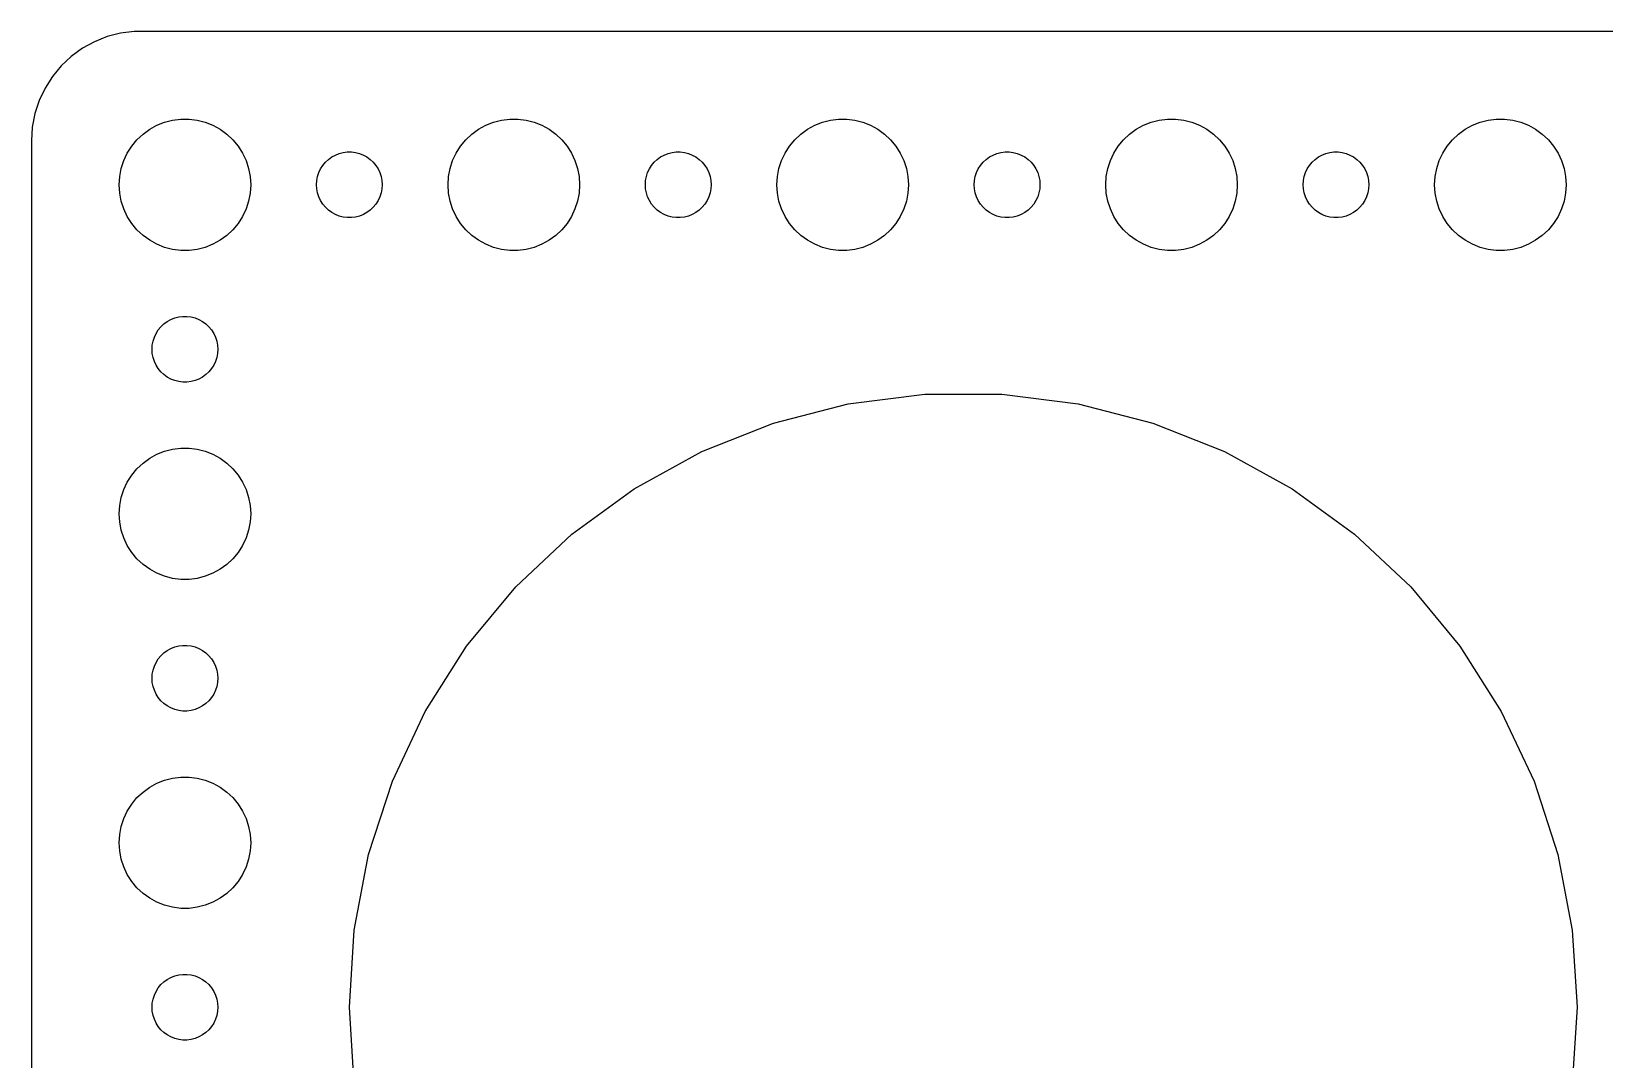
# Model space of a CAD drawing. Header units: metres. Extents: x -164 to 164, y -44 to 44.
# Drawn here: x -164.5 to -92.8, y -2.4 to 44.5 of the extents above; entities that cross this region are included whole.
import ezdxf

# ---------------------------------------------------------------- set-up
doc = ezdxf.new("R2010")
doc.units = ezdxf.units.M

msp = doc.modelspace()

# ---------------------------------------------------------------- linework, layer by layer
for p, q in [((-159.814, 44.4901), (-160.437, 44.4114)), ((159.814, 44.4901), (-159.814, 44.4901)), ((-161.629, 44.0241), (-162.179, 43.7216)), ((-161.045, 44.2553), (-161.629, 44.0241)), ((-160.437, 44.4114), (-161.045, 44.2553)), ((-162.687, 43.3526), (-163.145, 42.9227)), ((-162.179, 43.7216), (-162.687, 43.3526)), ((-163.545, 42.4389), (-163.882, 41.9088)), ((-163.145, 42.9227), (-163.545, 42.4389)), ((-163.882, 41.9088), (-164.149, 41.3406)), ((-164.149, 41.3406), (-164.343, 40.7434)), ((-164.343, 40.7434), (-164.461, 40.1267)), ((-159.107, 40.033), (-158.777, 40.2145)), ((-158.777, 40.2145), (-158.427, 40.3532)), ((-158.427, 40.3532), (-158.062, 40.4469)), ((-158.062, 40.4469), (-157.688, 40.4941)), ((-157.688, 40.4941), (-157.312, 40.4941)), ((-157.312, 40.4941), (-156.938, 40.4469)), ((-156.938, 40.4469), (-156.573, 40.3532)), ((-156.573, 40.3532), (-156.223, 40.2145)), ((-156.223, 40.2145), (-155.893, 40.033)), ((-144.107, 40.033), (-143.777, 40.2145)), ((-143.777, 40.2145), (-143.427, 40.3532)), ((-143.427, 40.3532), (-143.062, 40.4469)), ((-143.062, 40.4469), (-142.688, 40.4941)), ((-142.688, 40.4941), (-142.312, 40.4941)), ((-142.312, 40.4941), (-141.938, 40.4469)), ((-141.938, 40.4469), (-141.573, 40.3532)), ((-141.573, 40.3532), (-141.223, 40.2145)), ((-141.223, 40.2145), (-140.893, 40.033)), ((-129.107, 40.033), (-128.777, 40.2145)), ((-128.777, 40.2145), (-128.427, 40.3532)), ((-128.427, 40.3532), (-128.062, 40.4469)), ((-128.062, 40.4469), (-127.688, 40.4941)), ((-127.688, 40.4941), (-127.312, 40.4941)), ((-127.312, 40.4941), (-126.938, 40.4469)), ((-126.938, 40.4469), (-126.573, 40.3532)), ((-126.573, 40.3532), (-126.223, 40.2145)), ((-126.223, 40.2145), (-125.893, 40.033)), ((-114.107, 40.033), (-113.777, 40.2145)), ((-113.777, 40.2145), (-113.427, 40.3532)), ((-113.427, 40.3532), (-113.062, 40.4469)), ((-113.062, 40.4469), (-112.688, 40.4941)), ((-112.688, 40.4941), (-112.312, 40.4941)), ((-112.312, 40.4941), (-111.938, 40.4469)), ((-111.938, 40.4469), (-111.573, 40.3532)), ((-111.573, 40.3532), (-111.223, 40.2145)), ((-111.223, 40.2145), (-110.893, 40.033)), ((-99.1075, 40.033), (-98.7773, 40.2145)), ((-98.7773, 40.2145), (-98.427, 40.3532)), ((-98.427, 40.3532), (-98.0621, 40.4469)), ((-98.0621, 40.4469), (-97.6884, 40.4941)), ((-97.6884, 40.4941), (-97.3116, 40.4941)), ((-97.3116, 40.4941), (-96.9379, 40.4469)), ((-96.9379, 40.4469), (-96.573, 40.3532)), ((-96.573, 40.3532), (-96.2227, 40.2145)), ((-96.2227, 40.2145), (-95.8925, 40.033)), ((-164.461, 40.1267), (-164.5, 39.5)), ((-164.5, 39.5), (-164.5, -39.5)), ((-159.927, 39.2634), (-159.687, 39.5536)), ((-159.687, 39.5536), (-159.412, 39.8115)), ((-159.412, 39.8115), (-159.107, 40.033)), ((-155.893, 40.033), (-155.588, 39.8115)), ((-155.588, 39.8115), (-155.313, 39.5536)), ((-155.313, 39.5536), (-155.073, 39.2634)), ((-144.927, 39.2634), (-144.687, 39.5536)), ((-144.687, 39.5536), (-144.412, 39.8115)), ((-144.412, 39.8115), (-144.107, 40.033)), ((-140.893, 40.033), (-140.588, 39.8115)), ((-140.588, 39.8115), (-140.313, 39.5536)), ((-140.313, 39.5536), (-140.073, 39.2634)), ((-129.927, 39.2634), (-129.687, 39.5536)), ((-129.687, 39.5536), (-129.412, 39.8115)), ((-129.412, 39.8115), (-129.107, 40.033)), ((-125.893, 40.033), (-125.588, 39.8115)), ((-125.588, 39.8115), (-125.313, 39.5536)), ((-125.313, 39.5536), (-125.073, 39.2634)), ((-114.927, 39.2634), (-114.687, 39.5536)), ((-114.687, 39.5536), (-114.412, 39.8115)), ((-114.412, 39.8115), (-114.107, 40.033)), ((-110.893, 40.033), (-110.588, 39.8115)), ((-110.588, 39.8115), (-110.313, 39.5536)), ((-110.313, 39.5536), (-110.073, 39.2634)), ((-99.927, 39.2634), (-99.6869, 39.5536)), ((-99.6869, 39.5536), (-99.4123, 39.8115)), ((-99.4123, 39.8115), (-99.1075, 40.033)), ((-95.8925, 40.033), (-95.5877, 39.8115)), ((-95.5877, 39.8115), (-95.3131, 39.5536)), ((-95.3131, 39.5536), (-95.073, 39.2634)), ((-160.289, 38.6044), (-160.129, 38.9453)), ((-160.129, 38.9453), (-159.927, 39.2634)), ((-155.073, 39.2634), (-154.871, 38.9453)), ((-154.871, 38.9453), (-154.711, 38.6044)), ((-150.956, 38.6558), (-150.804, 38.7665)), ((-150.804, 38.7665), (-150.639, 38.8572)), ((-150.639, 38.8572), (-150.464, 38.9266)), ((-150.464, 38.9266), (-150.281, 38.9734)), ((-150.281, 38.9734), (-150.094, 38.997)), ((-150.094, 38.997), (-149.906, 38.997)), ((-149.906, 38.997), (-149.719, 38.9734)), ((-149.719, 38.9734), (-149.536, 38.9266)), ((-149.536, 38.9266), (-149.361, 38.8572)), ((-149.361, 38.8572), (-149.196, 38.7665)), ((-149.196, 38.7665), (-149.044, 38.6558)), ((-145.289, 38.6044), (-145.129, 38.9453)), ((-145.129, 38.9453), (-144.927, 39.2634)), ((-140.073, 39.2634), (-139.871, 38.9453)), ((-139.871, 38.9453), (-139.711, 38.6044)), ((-135.956, 38.6558), (-135.804, 38.7665)), ((-135.804, 38.7665), (-135.639, 38.8572)), ((-135.639, 38.8572), (-135.464, 38.9266)), ((-135.464, 38.9266), (-135.281, 38.9734)), ((-135.281, 38.9734), (-135.094, 38.997)), ((-135.094, 38.997), (-134.906, 38.997)), ((-134.906, 38.997), (-134.719, 38.9734)), ((-134.719, 38.9734), (-134.536, 38.9266)), ((-134.536, 38.9266), (-134.361, 38.8572)), ((-134.361, 38.8572), (-134.196, 38.7665)), ((-134.196, 38.7665), (-134.044, 38.6558)), ((-130.289, 38.6044), (-130.129, 38.9453)), ((-130.129, 38.9453), (-129.927, 39.2634)), ((-125.073, 39.2634), (-124.871, 38.9453)), ((-124.871, 38.9453), (-124.711, 38.6044)), ((-120.956, 38.6558), (-120.804, 38.7665)), ((-120.804, 38.7665), (-120.639, 38.8572)), ((-120.639, 38.8572), (-120.464, 38.9266)), ((-120.464, 38.9266), (-120.281, 38.9734)), ((-120.281, 38.9734), (-120.094, 38.997)), ((-120.094, 38.997), (-119.906, 38.997)), ((-119.906, 38.997), (-119.719, 38.9734)), ((-119.719, 38.9734), (-119.536, 38.9266)), ((-119.536, 38.9266), (-119.361, 38.8572)), ((-119.361, 38.8572), (-119.196, 38.7665)), ((-119.196, 38.7665), (-119.044, 38.6558)), ((-115.289, 38.6044), (-115.129, 38.9453)), ((-115.129, 38.9453), (-114.927, 39.2634)), ((-110.073, 39.2634), (-109.871, 38.9453)), ((-109.871, 38.9453), (-109.711, 38.6044)), ((-105.956, 38.6558), (-105.804, 38.7665)), ((-105.804, 38.7665), (-105.639, 38.8572)), ((-105.639, 38.8572), (-105.464, 38.9266)), ((-105.464, 38.9266), (-105.281, 38.9734)), ((-105.281, 38.9734), (-105.094, 38.997)), ((-105.094, 38.997), (-104.906, 38.997)), ((-104.906, 38.997), (-104.719, 38.9734)), ((-104.719, 38.9734), (-104.536, 38.9266)), ((-104.536, 38.9266), (-104.361, 38.8572)), ((-104.361, 38.8572), (-104.196, 38.7665)), ((-104.196, 38.7665), (-104.044, 38.6558)), ((-100.289, 38.6044), (-100.129, 38.9453)), ((-100.129, 38.9453), (-99.927, 39.2634)), ((-95.073, 39.2634), (-94.8711, 38.9453)), ((-94.8711, 38.9453), (-94.7107, 38.6044)), ((-160.476, 37.876), (-160.406, 38.2461)), ((-160.406, 38.2461), (-160.289, 38.6044)), ((-154.711, 38.6044), (-154.594, 38.2461)), ((-154.594, 38.2461), (-154.524, 37.876)), ((-151.453, 37.873), (-151.395, 38.0522)), ((-151.395, 38.0522), (-151.314, 38.2226)), ((-151.314, 38.2226), (-151.214, 38.3817)), ((-151.214, 38.3817), (-151.093, 38.5268)), ((-151.093, 38.5268), (-150.956, 38.6558)), ((-149.044, 38.6558), (-148.907, 38.5268)), ((-148.907, 38.5268), (-148.786, 38.3817)), ((-148.786, 38.3817), (-148.686, 38.2226)), ((-148.686, 38.2226), (-148.605, 38.0522)), ((-148.605, 38.0522), (-148.547, 37.873)), ((-145.476, 37.876), (-145.406, 38.2461)), ((-145.406, 38.2461), (-145.289, 38.6044)), ((-139.711, 38.6044), (-139.594, 38.2461)), ((-139.594, 38.2461), (-139.524, 37.876)), ((-136.453, 37.873), (-136.395, 38.0522)), ((-136.395, 38.0522), (-136.314, 38.2226)), ((-136.314, 38.2226), (-136.214, 38.3817)), ((-136.214, 38.3817), (-136.093, 38.5268)), ((-136.093, 38.5268), (-135.956, 38.6558)), ((-134.044, 38.6558), (-133.907, 38.5268)), ((-133.907, 38.5268), (-133.786, 38.3817)), ((-133.786, 38.3817), (-133.686, 38.2226)), ((-133.686, 38.2226), (-133.605, 38.0522)), ((-133.605, 38.0522), (-133.547, 37.873)), ((-130.476, 37.876), (-130.406, 38.2461)), ((-130.406, 38.2461), (-130.289, 38.6044)), ((-124.711, 38.6044), (-124.594, 38.2461)), ((-124.594, 38.2461), (-124.524, 37.876)), ((-121.453, 37.873), (-121.395, 38.0522)), ((-121.395, 38.0522), (-121.314, 38.2226)), ((-121.314, 38.2226), (-121.214, 38.3817)), ((-121.214, 38.3817), (-121.093, 38.5268)), ((-121.093, 38.5268), (-120.956, 38.6558)), ((-119.044, 38.6558), (-118.907, 38.5268)), ((-118.907, 38.5268), (-118.786, 38.3817)), ((-118.786, 38.3817), (-118.686, 38.2226)), ((-118.686, 38.2226), (-118.605, 38.0522)), ((-118.605, 38.0522), (-118.547, 37.873)), ((-115.476, 37.876), (-115.406, 38.2461)), ((-115.406, 38.2461), (-115.289, 38.6044)), ((-109.711, 38.6044), (-109.594, 38.2461)), ((-109.594, 38.2461), (-109.524, 37.876)), ((-106.453, 37.873), (-106.395, 38.0522)), ((-106.395, 38.0522), (-106.314, 38.2226)), ((-106.314, 38.2226), (-106.214, 38.3817)), ((-106.214, 38.3817), (-106.093, 38.5268)), ((-106.093, 38.5268), (-105.956, 38.6558)), ((-104.044, 38.6558), (-103.907, 38.5268)), ((-103.907, 38.5268), (-103.786, 38.3817)), ((-103.786, 38.3817), (-103.686, 38.2226)), ((-103.686, 38.2226), (-103.605, 38.0522)), ((-103.605, 38.0522), (-103.547, 37.873)), ((-100.476, 37.876), (-100.406, 38.2461)), ((-100.406, 38.2461), (-100.289, 38.6044)), ((-94.7107, 38.6044), (-94.5943, 38.2461)), ((-94.5943, 38.2461), (-94.5237, 37.876)), ((-160.5, 37.5), (-160.476, 37.876)), ((-160.476, 37.124), (-160.5, 37.5)), ((-154.524, 37.876), (-154.5, 37.5)), ((-154.5, 37.5), (-154.524, 37.124)), ((-151.5, 37.5), (-151.488, 37.688)), ((-151.488, 37.312), (-151.5, 37.5)), ((-151.488, 37.688), (-151.453, 37.873)), ((-151.453, 37.127), (-151.488, 37.312)), ((-148.547, 37.873), (-148.512, 37.688)), ((-148.512, 37.312), (-148.547, 37.127)), ((-148.512, 37.688), (-148.5, 37.5)), ((-148.5, 37.5), (-148.512, 37.312)), ((-145.5, 37.5), (-145.476, 37.876)), ((-145.476, 37.124), (-145.5, 37.5)), ((-139.524, 37.876), (-139.5, 37.5)), ((-139.5, 37.5), (-139.524, 37.124)), ((-136.5, 37.5), (-136.488, 37.688)), ((-136.488, 37.312), (-136.5, 37.5)), ((-136.488, 37.688), (-136.453, 37.873)), ((-136.453, 37.127), (-136.488, 37.312)), ((-133.547, 37.873), (-133.512, 37.688)), ((-133.512, 37.312), (-133.547, 37.127)), ((-133.512, 37.688), (-133.5, 37.5)), ((-133.5, 37.5), (-133.512, 37.312)), ((-130.5, 37.5), (-130.476, 37.876)), ((-130.476, 37.124), (-130.5, 37.5)), ((-124.524, 37.876), (-124.5, 37.5)), ((-124.5, 37.5), (-124.524, 37.124)), ((-121.5, 37.5), (-121.488, 37.688)), ((-121.488, 37.312), (-121.5, 37.5)), ((-121.488, 37.688), (-121.453, 37.873)), ((-121.453, 37.127), (-121.488, 37.312)), ((-118.547, 37.873), (-118.512, 37.688)), ((-118.512, 37.312), (-118.547, 37.127)), ((-118.512, 37.688), (-118.5, 37.5)), ((-118.5, 37.5), (-118.512, 37.312)), ((-115.5, 37.5), (-115.476, 37.876)), ((-115.476, 37.124), (-115.5, 37.5)), ((-109.524, 37.876), (-109.5, 37.5)), ((-109.5, 37.5), (-109.524, 37.124)), ((-106.5, 37.5), (-106.488, 37.688)), ((-106.488, 37.312), (-106.5, 37.5)), ((-106.488, 37.688), (-106.453, 37.873)), ((-106.453, 37.127), (-106.488, 37.312)), ((-103.547, 37.873), (-103.512, 37.688)), ((-103.512, 37.312), (-103.547, 37.127)), ((-103.512, 37.688), (-103.5, 37.5)), ((-103.5, 37.5), (-103.512, 37.312)), ((-100.5, 37.5), (-100.476, 37.876)), ((-100.476, 37.124), (-100.5, 37.5)), ((-94.5237, 37.876), (-94.5, 37.5)), ((-94.5, 37.5), (-94.5237, 37.124)), ((-160.406, 36.7539), (-160.476, 37.124)), ((-160.289, 36.3956), (-160.406, 36.7539)), ((-154.594, 36.7539), (-154.711, 36.3956)), ((-154.524, 37.124), (-154.594, 36.7539)), ((-151.395, 36.9478), (-151.453, 37.127)), ((-151.314, 36.7774), (-151.395, 36.9478)), ((-151.214, 36.6183), (-151.314, 36.7774)), ((-151.093, 36.4732), (-151.214, 36.6183)), ((-148.786, 36.6183), (-148.907, 36.4732)), ((-148.686, 36.7774), (-148.786, 36.6183)), ((-148.605, 36.9478), (-148.686, 36.7774)), ((-148.547, 37.127), (-148.605, 36.9478)), ((-145.406, 36.7539), (-145.476, 37.124)), ((-145.289, 36.3956), (-145.406, 36.7539)), ((-139.594, 36.7539), (-139.711, 36.3956)), ((-139.524, 37.124), (-139.594, 36.7539)), ((-136.395, 36.9478), (-136.453, 37.127)), ((-136.314, 36.7774), (-136.395, 36.9478)), ((-136.214, 36.6183), (-136.314, 36.7774)), ((-136.093, 36.4732), (-136.214, 36.6183)), ((-133.786, 36.6183), (-133.907, 36.4732)), ((-133.686, 36.7774), (-133.786, 36.6183)), ((-133.605, 36.9478), (-133.686, 36.7774)), ((-133.547, 37.127), (-133.605, 36.9478)), ((-130.406, 36.7539), (-130.476, 37.124)), ((-130.289, 36.3956), (-130.406, 36.7539)), ((-124.594, 36.7539), (-124.711, 36.3956)), ((-124.524, 37.124), (-124.594, 36.7539)), ((-121.395, 36.9478), (-121.453, 37.127)), ((-121.314, 36.7774), (-121.395, 36.9478)), ((-121.214, 36.6183), (-121.314, 36.7774)), ((-121.093, 36.4732), (-121.214, 36.6183)), ((-118.786, 36.6183), (-118.907, 36.4732)), ((-118.686, 36.7774), (-118.786, 36.6183)), ((-118.605, 36.9478), (-118.686, 36.7774)), ((-118.547, 37.127), (-118.605, 36.9478)), ((-115.406, 36.7539), (-115.476, 37.124)), ((-115.289, 36.3956), (-115.406, 36.7539)), ((-109.594, 36.7539), (-109.711, 36.3956)), ((-109.524, 37.124), (-109.594, 36.7539)), ((-106.395, 36.9478), (-106.453, 37.127)), ((-106.314, 36.7774), (-106.395, 36.9478)), ((-106.214, 36.6183), (-106.314, 36.7774)), ((-106.093, 36.4732), (-106.214, 36.6183)), ((-103.786, 36.6183), (-103.907, 36.4732)), ((-103.686, 36.7774), (-103.786, 36.6183)), ((-103.605, 36.9478), (-103.686, 36.7774)), ((-103.547, 37.127), (-103.605, 36.9478)), ((-100.406, 36.7539), (-100.476, 37.124)), ((-100.289, 36.3956), (-100.406, 36.7539)), ((-94.5943, 36.7539), (-94.7107, 36.3956)), ((-94.5237, 37.124), (-94.5943, 36.7539)), ((-160.129, 36.0547), (-160.289, 36.3956)), ((-159.927, 35.7366), (-160.129, 36.0547)), ((-154.871, 36.0547), (-155.073, 35.7366)), ((-154.711, 36.3956), (-154.871, 36.0547)), ((-150.956, 36.3442), (-151.093, 36.4732)), ((-150.804, 36.2335), (-150.956, 36.3442)), ((-150.639, 36.1428), (-150.804, 36.2335)), ((-150.464, 36.0734), (-150.639, 36.1428)), ((-150.281, 36.0266), (-150.464, 36.0734)), ((-150.094, 36.003), (-150.281, 36.0266)), ((-149.906, 36.003), (-150.094, 36.003)), ((-149.719, 36.0266), (-149.906, 36.003)), ((-149.536, 36.0734), (-149.719, 36.0266)), ((-149.361, 36.1428), (-149.536, 36.0734)), ((-149.196, 36.2335), (-149.361, 36.1428)), ((-149.044, 36.3442), (-149.196, 36.2335)), ((-148.907, 36.4732), (-149.044, 36.3442)), ((-145.129, 36.0547), (-145.289, 36.3956)), ((-144.927, 35.7366), (-145.129, 36.0547)), ((-139.871, 36.0547), (-140.073, 35.7366)), ((-139.711, 36.3956), (-139.871, 36.0547)), ((-135.956, 36.3442), (-136.093, 36.4732)), ((-135.804, 36.2335), (-135.956, 36.3442)), ((-135.639, 36.1428), (-135.804, 36.2335)), ((-135.464, 36.0734), (-135.639, 36.1428)), ((-135.281, 36.0266), (-135.464, 36.0734)), ((-135.094, 36.003), (-135.281, 36.0266)), ((-134.906, 36.003), (-135.094, 36.003)), ((-134.719, 36.0266), (-134.906, 36.003)), ((-134.536, 36.0734), (-134.719, 36.0266)), ((-134.361, 36.1428), (-134.536, 36.0734)), ((-134.196, 36.2335), (-134.361, 36.1428)), ((-134.044, 36.3442), (-134.196, 36.2335)), ((-133.907, 36.4732), (-134.044, 36.3442)), ((-130.129, 36.0547), (-130.289, 36.3956)), ((-129.927, 35.7366), (-130.129, 36.0547)), ((-124.871, 36.0547), (-125.073, 35.7366)), ((-124.711, 36.3956), (-124.871, 36.0547)), ((-120.956, 36.3442), (-121.093, 36.4732)), ((-120.804, 36.2335), (-120.956, 36.3442)), ((-120.639, 36.1428), (-120.804, 36.2335)), ((-120.464, 36.0734), (-120.639, 36.1428)), ((-120.281, 36.0266), (-120.464, 36.0734)), ((-120.094, 36.003), (-120.281, 36.0266)), ((-119.906, 36.003), (-120.094, 36.003)), ((-119.719, 36.0266), (-119.906, 36.003)), ((-119.536, 36.0734), (-119.719, 36.0266)), ((-119.361, 36.1428), (-119.536, 36.0734)), ((-119.196, 36.2335), (-119.361, 36.1428)), ((-119.044, 36.3442), (-119.196, 36.2335)), ((-118.907, 36.4732), (-119.044, 36.3442)), ((-115.129, 36.0547), (-115.289, 36.3956)), ((-114.927, 35.7366), (-115.129, 36.0547)), ((-109.871, 36.0547), (-110.073, 35.7366)), ((-109.711, 36.3956), (-109.871, 36.0547)), ((-105.956, 36.3442), (-106.093, 36.4732)), ((-105.804, 36.2335), (-105.956, 36.3442)), ((-105.639, 36.1428), (-105.804, 36.2335)), ((-105.464, 36.0734), (-105.639, 36.1428)), ((-105.281, 36.0266), (-105.464, 36.0734)), ((-105.094, 36.003), (-105.281, 36.0266)), ((-104.906, 36.003), (-105.094, 36.003)), ((-104.719, 36.0266), (-104.906, 36.003)), ((-104.536, 36.0734), (-104.719, 36.0266)), ((-104.361, 36.1428), (-104.536, 36.0734)), ((-104.196, 36.2335), (-104.361, 36.1428)), ((-104.044, 36.3442), (-104.196, 36.2335)), ((-103.907, 36.4732), (-104.044, 36.3442)), ((-100.129, 36.0547), (-100.289, 36.3956)), ((-99.927, 35.7366), (-100.129, 36.0547)), ((-94.8711, 36.0547), (-95.073, 35.7366)), ((-94.7107, 36.3956), (-94.8711, 36.0547)), ((-159.687, 35.4464), (-159.927, 35.7366)), ((-159.412, 35.1885), (-159.687, 35.4464)), ((-159.107, 34.967), (-159.412, 35.1885)), ((-155.588, 35.1885), (-155.893, 34.967)), ((-155.313, 35.4464), (-155.588, 35.1885)), ((-155.073, 35.7366), (-155.313, 35.4464)), ((-144.687, 35.4464), (-144.927, 35.7366)), ((-144.412, 35.1885), (-144.687, 35.4464)), ((-144.107, 34.967), (-144.412, 35.1885)), ((-140.588, 35.1885), (-140.893, 34.967)), ((-140.313, 35.4464), (-140.588, 35.1885)), ((-140.073, 35.7366), (-140.313, 35.4464)), ((-129.687, 35.4464), (-129.927, 35.7366)), ((-129.412, 35.1885), (-129.687, 35.4464)), ((-129.107, 34.967), (-129.412, 35.1885)), ((-125.588, 35.1885), (-125.893, 34.967)), ((-125.313, 35.4464), (-125.588, 35.1885)), ((-125.073, 35.7366), (-125.313, 35.4464)), ((-114.687, 35.4464), (-114.927, 35.7366)), ((-114.412, 35.1885), (-114.687, 35.4464)), ((-114.107, 34.967), (-114.412, 35.1885)), ((-110.588, 35.1885), (-110.893, 34.967)), ((-110.313, 35.4464), (-110.588, 35.1885)), ((-110.073, 35.7366), (-110.313, 35.4464)), ((-99.6869, 35.4464), (-99.927, 35.7366)), ((-99.4123, 35.1885), (-99.6869, 35.4464)), ((-99.1075, 34.967), (-99.4123, 35.1885)), ((-95.5877, 35.1885), (-95.8925, 34.967)), ((-95.3131, 35.4464), (-95.5877, 35.1885)), ((-95.073, 35.7366), (-95.3131, 35.4464)), ((-158.777, 34.7855), (-159.107, 34.967)), ((-158.427, 34.6468), (-158.777, 34.7855)), ((-158.062, 34.5531), (-158.427, 34.6468)), ((-157.688, 34.5059), (-158.062, 34.5531)), ((-157.312, 34.5059), (-157.688, 34.5059)), ((-156.938, 34.5531), (-157.312, 34.5059)), ((-156.573, 34.6468), (-156.938, 34.5531)), ((-156.223, 34.7855), (-156.573, 34.6468)), ((-155.893, 34.967), (-156.223, 34.7855)), ((-143.777, 34.7855), (-144.107, 34.967)), ((-143.427, 34.6468), (-143.777, 34.7855)), ((-143.062, 34.5531), (-143.427, 34.6468)), ((-142.688, 34.5059), (-143.062, 34.5531)), ((-142.312, 34.5059), (-142.688, 34.5059)), ((-141.938, 34.5531), (-142.312, 34.5059)), ((-141.573, 34.6468), (-141.938, 34.5531)), ((-141.223, 34.7855), (-141.573, 34.6468)), ((-140.893, 34.967), (-141.223, 34.7855)), ((-128.777, 34.7855), (-129.107, 34.967)), ((-128.427, 34.6468), (-128.777, 34.7855)), ((-128.062, 34.5531), (-128.427, 34.6468)), ((-127.688, 34.5059), (-128.062, 34.5531)), ((-127.312, 34.5059), (-127.688, 34.5059)), ((-126.938, 34.5531), (-127.312, 34.5059)), ((-126.573, 34.6468), (-126.938, 34.5531)), ((-126.223, 34.7855), (-126.573, 34.6468)), ((-125.893, 34.967), (-126.223, 34.7855)), ((-113.777, 34.7855), (-114.107, 34.967)), ((-113.427, 34.6468), (-113.777, 34.7855)), ((-113.062, 34.5531), (-113.427, 34.6468)), ((-112.688, 34.5059), (-113.062, 34.5531)), ((-112.312, 34.5059), (-112.688, 34.5059)), ((-111.938, 34.5531), (-112.312, 34.5059)), ((-111.573, 34.6468), (-111.938, 34.5531)), ((-111.223, 34.7855), (-111.573, 34.6468)), ((-110.893, 34.967), (-111.223, 34.7855)), ((-98.7773, 34.7855), (-99.1075, 34.967)), ((-98.427, 34.6468), (-98.7773, 34.7855)), ((-98.0621, 34.5531), (-98.427, 34.6468)), ((-97.6884, 34.5059), (-98.0621, 34.5531)), ((-97.3116, 34.5059), (-97.6884, 34.5059)), ((-96.9379, 34.5531), (-97.3116, 34.5059)), ((-96.573, 34.6468), (-96.9379, 34.5531)), ((-96.2227, 34.7855), (-96.573, 34.6468)), ((-95.8925, 34.967), (-96.2227, 34.7855)), ((-158.814, 30.7226), (-158.714, 30.8817)), ((-158.714, 30.8817), (-158.593, 31.0268)), ((-158.593, 31.0268), (-158.456, 31.1558)), ((-158.456, 31.1558), (-158.304, 31.2665)), ((-158.304, 31.2665), (-158.139, 31.3572)), ((-158.139, 31.3572), (-157.964, 31.4266)), ((-157.964, 31.4266), (-157.781, 31.4734)), ((-157.781, 31.4734), (-157.594, 31.497)), ((-157.594, 31.497), (-157.406, 31.497)), ((-157.406, 31.497), (-157.219, 31.4734)), ((-157.219, 31.4734), (-157.036, 31.4266)), ((-157.036, 31.4266), (-156.861, 31.3572)), ((-156.861, 31.3572), (-156.696, 31.2665)), ((-156.696, 31.2665), (-156.544, 31.1558)), ((-156.544, 31.1558), (-156.407, 31.0268)), ((-156.407, 31.0268), (-156.286, 30.8817)), ((-156.286, 30.8817), (-156.186, 30.7226)), ((-159, 30), (-158.988, 30.188)), ((-158.988, 30.188), (-158.953, 30.373)), ((-158.953, 30.373), (-158.895, 30.5522)), ((-158.895, 30.5522), (-158.814, 30.7226)), ((-156.186, 30.7226), (-156.105, 30.5522)), ((-156.105, 30.5522), (-156.047, 30.373)), ((-156.047, 30.373), (-156.012, 30.188)), ((-156.012, 30.188), (-156, 30)), ((-158.988, 29.812), (-159, 30)), ((-158.953, 29.627), (-158.988, 29.812)), ((-158.895, 29.4478), (-158.953, 29.627)), ((-158.814, 29.2774), (-158.895, 29.4478)), ((-156.105, 29.4478), (-156.186, 29.2774)), ((-156.047, 29.627), (-156.105, 29.4478)), ((-156.012, 29.812), (-156.047, 29.627)), ((-156, 30), (-156.012, 29.812)), ((-158.714, 29.1183), (-158.814, 29.2774)), ((-158.593, 28.9732), (-158.714, 29.1183)), ((-158.456, 28.8442), (-158.593, 28.9732)), ((-158.304, 28.7335), (-158.456, 28.8442)), ((-158.139, 28.6427), (-158.304, 28.7335)), ((-156.696, 28.7335), (-156.861, 28.6427)), ((-156.544, 28.8442), (-156.696, 28.7335)), ((-156.407, 28.9732), (-156.544, 28.8442)), ((-156.286, 29.1183), (-156.407, 28.9732)), ((-156.186, 29.2774), (-156.286, 29.1183)), ((-157.964, 28.5734), (-158.139, 28.6427)), ((-157.781, 28.5266), (-157.964, 28.5734)), ((-157.594, 28.503), (-157.781, 28.5266)), ((-157.406, 28.503), (-157.594, 28.503)), ((-157.219, 28.5266), (-157.406, 28.503)), ((-157.036, 28.5734), (-157.219, 28.5266)), ((-156.861, 28.6427), (-157.036, 28.5734)), ((-130.652, 26.6296), (-127.247, 27.504)), ((-127.247, 27.504), (-123.758, 27.9447)), ((-123.758, 27.9447), (-120.242, 27.9447)), ((-120.242, 27.9447), (-116.753, 27.504)), ((-116.753, 27.504), (-113.348, 26.6296)), ((-133.922, 25.3351), (-130.652, 26.6296)), ((-113.348, 26.6296), (-110.078, 25.3351)), ((-159.107, 25.033), (-158.777, 25.2145)), ((-158.777, 25.2145), (-158.427, 25.3532)), ((-158.427, 25.3532), (-158.062, 25.4469)), ((-158.062, 25.4469), (-157.688, 25.4941)), ((-157.688, 25.4941), (-157.312, 25.4941)), ((-157.312, 25.4941), (-156.938, 25.4469)), ((-156.938, 25.4469), (-156.573, 25.3532)), ((-156.573, 25.3532), (-156.223, 25.2145)), ((-156.223, 25.2145), (-155.893, 25.033)), ((-137.003, 23.6412), (-133.922, 25.3351)), ((-110.078, 25.3351), (-106.997, 23.6412)), ((-159.927, 24.2634), (-159.687, 24.5536)), ((-159.687, 24.5536), (-159.412, 24.8115)), ((-159.412, 24.8115), (-159.107, 25.033)), ((-155.893, 25.033), (-155.588, 24.8115)), ((-155.588, 24.8115), (-155.313, 24.5536)), ((-155.313, 24.5536), (-155.073, 24.2634)), ((-160.289, 23.6044), (-160.129, 23.9453)), ((-160.129, 23.9453), (-159.927, 24.2634)), ((-155.073, 24.2634), (-154.871, 23.9453)), ((-154.871, 23.9453), (-154.711, 23.6044)), ((-160.476, 22.876), (-160.406, 23.2461)), ((-160.406, 23.2461), (-160.289, 23.6044)), ((-154.711, 23.6044), (-154.594, 23.2461)), ((-154.594, 23.2461), (-154.524, 22.876)), ((-139.848, 21.5744), (-137.003, 23.6412)), ((-106.997, 23.6412), (-104.152, 21.5744)), ((-160.5, 22.5), (-160.476, 22.876)), ((-160.476, 22.124), (-160.5, 22.5)), ((-154.524, 22.876), (-154.5, 22.5)), ((-154.5, 22.5), (-154.524, 22.124)), ((-160.406, 21.7539), (-160.476, 22.124)), ((-160.289, 21.3956), (-160.406, 21.7539)), ((-154.594, 21.7539), (-154.711, 21.3956)), ((-154.524, 22.124), (-154.594, 21.7539)), ((-142.411, 19.1673), (-139.848, 21.5744)), ((-104.152, 21.5744), (-101.589, 19.1673)), ((-160.129, 21.0547), (-160.289, 21.3956)), ((-159.927, 20.7366), (-160.129, 21.0547)), ((-154.871, 21.0547), (-155.073, 20.7366)), ((-154.711, 21.3956), (-154.871, 21.0547)), ((-159.687, 20.4464), (-159.927, 20.7366)), ((-159.412, 20.1884), (-159.687, 20.4464)), ((-159.107, 19.967), (-159.412, 20.1884)), ((-155.588, 20.1884), (-155.893, 19.967)), ((-155.313, 20.4464), (-155.588, 20.1884)), ((-155.073, 20.7366), (-155.313, 20.4464)), ((-158.777, 19.7855), (-159.107, 19.967)), ((-158.427, 19.6468), (-158.777, 19.7855)), ((-158.062, 19.5531), (-158.427, 19.6468)), ((-157.688, 19.5059), (-158.062, 19.5531)), ((-157.312, 19.5059), (-157.688, 19.5059)), ((-156.938, 19.5531), (-157.312, 19.5059)), ((-156.573, 19.6468), (-156.938, 19.5531)), ((-156.223, 19.7855), (-156.573, 19.6468)), ((-155.893, 19.967), (-156.223, 19.7855)), ((-144.652, 16.458), (-142.411, 19.1673)), ((-101.589, 19.1673), (-99.3475, 16.458)), ((-158.814, 15.7226), (-158.714, 15.8817)), ((-158.714, 15.8817), (-158.593, 16.0268)), ((-158.593, 16.0268), (-158.456, 16.1558)), ((-158.456, 16.1558), (-158.304, 16.2665)), ((-158.304, 16.2665), (-158.139, 16.3572)), ((-158.139, 16.3572), (-157.964, 16.4266)), ((-157.964, 16.4266), (-157.781, 16.4734)), ((-157.781, 16.4734), (-157.594, 16.497)), ((-157.594, 16.497), (-157.406, 16.497)), ((-157.406, 16.497), (-157.219, 16.4734)), ((-157.219, 16.4734), (-157.036, 16.4266)), ((-157.036, 16.4266), (-156.861, 16.3572)), ((-156.861, 16.3572), (-156.696, 16.2665)), ((-156.696, 16.2665), (-156.544, 16.1558)), ((-156.544, 16.1558), (-156.407, 16.0268)), ((-156.407, 16.0268), (-156.286, 15.8817)), ((-156.286, 15.8817), (-156.186, 15.7226)), ((-146.537, 13.4891), (-144.652, 16.458)), ((-99.3475, 16.458), (-97.4634, 13.4891)), ((-159, 15), (-158.988, 15.188)), ((-158.988, 15.188), (-158.953, 15.373)), ((-158.953, 15.373), (-158.895, 15.5522)), ((-158.895, 15.5522), (-158.814, 15.7226)), ((-156.186, 15.7226), (-156.105, 15.5522)), ((-156.105, 15.5522), (-156.047, 15.373)), ((-156.047, 15.373), (-156.012, 15.188)), ((-156.012, 15.188), (-156, 15)), ((-158.988, 14.812), (-159, 15)), ((-158.953, 14.627), (-158.988, 14.812)), ((-158.895, 14.4478), (-158.953, 14.627)), ((-158.814, 14.2774), (-158.895, 14.4478)), ((-156.105, 14.4478), (-156.186, 14.2774)), ((-156.047, 14.627), (-156.105, 14.4478)), ((-156.012, 14.812), (-156.047, 14.627)), ((-156, 15), (-156.012, 14.812)), ((-158.714, 14.1183), (-158.814, 14.2774)), ((-158.593, 13.9732), (-158.714, 14.1183)), ((-158.456, 13.8442), (-158.593, 13.9732)), ((-158.304, 13.7335), (-158.456, 13.8442)), ((-158.139, 13.6427), (-158.304, 13.7335)), ((-157.964, 13.5734), (-158.139, 13.6427)), ((-156.861, 13.6427), (-157.036, 13.5734)), ((-156.696, 13.7335), (-156.861, 13.6427)), ((-156.544, 13.8442), (-156.696, 13.7335)), ((-156.407, 13.9732), (-156.544, 13.8442)), ((-156.286, 14.1183), (-156.407, 13.9732)), ((-156.186, 14.2774), (-156.286, 14.1183)), ((-157.781, 13.5266), (-157.964, 13.5734)), ((-157.594, 13.5029), (-157.781, 13.5266)), ((-157.406, 13.5029), (-157.594, 13.5029)), ((-157.219, 13.5266), (-157.406, 13.5029)), ((-157.036, 13.5734), (-157.219, 13.5266)), ((-148.034, 10.3075), (-146.537, 13.4891)), ((-97.4634, 13.4891), (-95.9662, 10.3075)), ((-159.107, 10.033), (-158.777, 10.2145)), ((-158.777, 10.2145), (-158.427, 10.3532)), ((-158.427, 10.3532), (-158.062, 10.4469)), ((-158.062, 10.4469), (-157.688, 10.4941)), ((-157.688, 10.4941), (-157.312, 10.4941)), ((-157.312, 10.4941), (-156.938, 10.4469)), ((-156.938, 10.4469), (-156.573, 10.3532)), ((-156.573, 10.3532), (-156.223, 10.2145)), ((-156.223, 10.2145), (-155.893, 10.033)), ((-149.12, 6.9633), (-148.034, 10.3075)), ((-95.9662, 10.3075), (-94.8797, 6.9633)), ((-159.927, 9.26335), (-159.687, 9.55363)), ((-159.687, 9.55363), (-159.412, 9.81154)), ((-159.412, 9.81154), (-159.107, 10.033)), ((-155.893, 10.033), (-155.588, 9.81154)), ((-155.588, 9.81154), (-155.313, 9.55363)), ((-155.313, 9.55363), (-155.073, 9.26335)), ((-160.289, 8.60437), (-160.129, 8.94525)), ((-160.129, 8.94525), (-159.927, 9.26335)), ((-155.073, 9.26335), (-154.871, 8.94525)), ((-154.871, 8.94525), (-154.711, 8.60437)), ((-160.476, 7.87599), (-160.406, 8.24606)), ((-160.406, 8.24606), (-160.289, 8.60437)), ((-154.711, 8.60437), (-154.594, 8.24606)), ((-154.594, 8.24606), (-154.524, 7.87599)), ((-160.5, 7.5), (-160.476, 7.87599)), ((-160.476, 7.12399), (-160.5, 7.5)), ((-154.524, 7.87599), (-154.5, 7.5)), ((-154.5, 7.5), (-154.524, 7.12399)), ((-160.406, 6.75392), (-160.476, 7.12399)), ((-160.289, 6.39561), (-160.406, 6.75392)), ((-154.594, 6.75392), (-154.711, 6.39561)), ((-154.524, 7.12399), (-154.594, 6.75392)), ((-149.779, 3.50932), (-149.12, 6.9633)), ((-94.8797, 6.9633), (-94.2208, 3.50932)), ((-160.129, 6.05473), (-160.289, 6.39561)), ((-159.927, 5.73663), (-160.129, 6.05473)), ((-154.871, 6.05473), (-155.073, 5.73663)), ((-154.711, 6.39561), (-154.871, 6.05473)), ((-159.687, 5.44635), (-159.927, 5.73663)), ((-159.412, 5.18845), (-159.687, 5.44635)), ((-159.107, 4.96701), (-159.412, 5.18845)), ((-155.588, 5.18845), (-155.893, 4.96701)), ((-155.313, 5.44635), (-155.588, 5.18845)), ((-155.073, 5.73663), (-155.313, 5.44635)), ((-158.777, 4.78551), (-159.107, 4.96701)), ((-158.427, 4.64682), (-158.777, 4.78551)), ((-158.062, 4.55313), (-158.427, 4.64682)), ((-157.688, 4.50591), (-158.062, 4.55313)), ((-157.312, 4.50591), (-157.688, 4.50591)), ((-156.938, 4.55313), (-157.312, 4.50591)), ((-156.573, 4.64682), (-156.938, 4.55313)), ((-156.223, 4.78551), (-156.573, 4.64682)), ((-155.893, 4.96701), (-156.223, 4.78551)), ((-150, 0), (-149.779, 3.50932)), ((-94.2208, 3.50932), (-94, 0)), ((-157.964, 1.42657), (-157.781, 1.47342)), ((-157.781, 1.47342), (-157.594, 1.49704)), ((-157.594, 1.49704), (-157.406, 1.49704)), ((-157.406, 1.49704), (-157.219, 1.47342)), ((-157.219, 1.47342), (-157.036, 1.42657)), ((-158.895, 0.55219), (-158.814, 0.72263)), ((-158.814, 0.72263), (-158.714, 0.88167)), ((-158.714, 0.88167), (-158.593, 1.02681)), ((-158.593, 1.02681), (-158.456, 1.15576)), ((-158.456, 1.15576), (-158.304, 1.26648)), ((-158.304, 1.26648), (-158.139, 1.35724)), ((-158.139, 1.35724), (-157.964, 1.42657)), ((-157.036, 1.42657), (-156.861, 1.35724)), ((-156.861, 1.35724), (-156.696, 1.26648)), ((-156.696, 1.26648), (-156.544, 1.15576)), ((-156.544, 1.15576), (-156.407, 1.02681)), ((-156.407, 1.02681), (-156.286, 0.88167)), ((-156.286, 0.88167), (-156.186, 0.72263)), ((-156.186, 0.72263), (-156.105, 0.55219)), ((-159, 0), (-158.988, 0.18799)), ((-158.988, -0.18799), (-159, 0)), ((-158.988, 0.18799), (-158.953, 0.37303)), ((-158.953, 0.37303), (-158.895, 0.55219)), ((-156.105, 0.55219), (-156.047, 0.37303)), ((-156.047, 0.37303), (-156.012, 0.18799)), ((-156.012, 0.18799), (-156, 0)), ((-156, 0), (-156.012, -0.18799)), ((-149.779, -3.50932), (-150, 0)), ((-94, 0), (-94.2208, -3.50932)), ((-158.953, -0.37303), (-158.988, -0.18799)), ((-158.895, -0.55219), (-158.953, -0.37303)), ((-158.814, -0.72263), (-158.895, -0.55219)), ((-156.105, -0.55219), (-156.186, -0.72263)), ((-156.047, -0.37303), (-156.105, -0.55219)), ((-156.012, -0.18799), (-156.047, -0.37303)), ((-158.714, -0.88167), (-158.814, -0.72263)), ((-158.593, -1.02681), (-158.714, -0.88167)), ((-158.456, -1.15576), (-158.593, -1.02681)), ((-158.304, -1.26648), (-158.456, -1.15576)), ((-158.139, -1.35724), (-158.304, -1.26648)), ((-157.964, -1.42657), (-158.139, -1.35724)), ((-157.781, -1.47342), (-157.964, -1.42657)), ((-157.036, -1.42657), (-157.219, -1.47342)), ((-156.861, -1.35724), (-157.036, -1.42657)), ((-156.696, -1.26648), (-156.861, -1.35724)), ((-156.544, -1.15576), (-156.696, -1.26648)), ((-156.407, -1.02681), (-156.544, -1.15576)), ((-156.286, -0.88167), (-156.407, -1.02681)), ((-156.186, -0.72263), (-156.286, -0.88167)), ((-157.594, -1.49704), (-157.781, -1.47342)), ((-157.406, -1.49704), (-157.594, -1.49704)), ((-157.219, -1.47342), (-157.406, -1.49704))]:
    msp.add_line(p, q)

doc.saveas('drawing.dxf')
